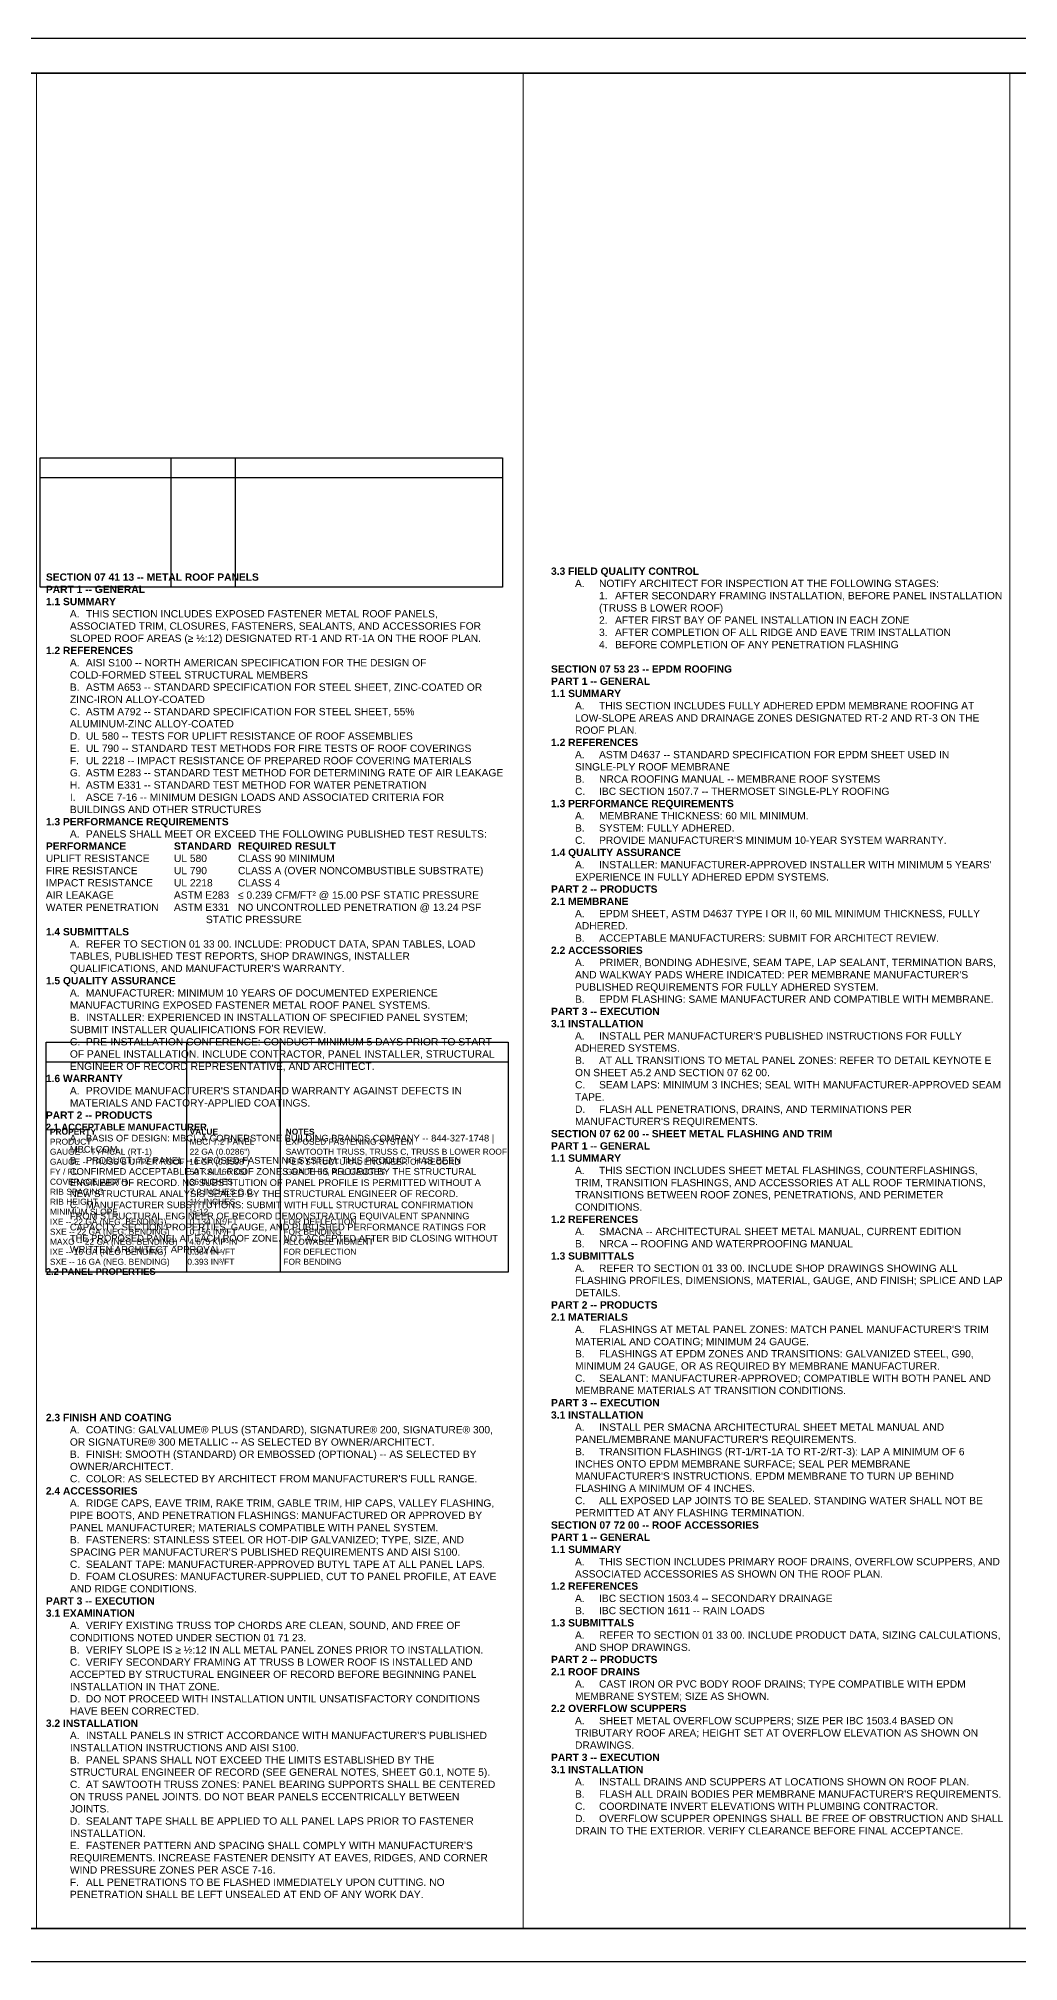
# Paper-space layout 'G0.2' of a CAD drawing. Header units: inches. Extents: x -16 to 112, y -9 to 24.
# Drawn here: x 9.42 to 24.7, y -6.31 to 23.69 of the extents above; entities that cross this region are included whole.
import ezdxf

# ---------------------------------------------------------------- set-up
doc = ezdxf.new("R2010")
doc.units = ezdxf.units.IN
doc.layers.get('Defpoints').update_dxf_attribs({"color": 254})
doc.layers.add('A-ANNO-NOTE-08', color=12, linetype='Continuous', lineweight=9)
doc.layers.add('G-ANNO-TTLB', color=8, linetype='Continuous', lineweight=25)
doc.layers.add('TITLE-ANNO-16', color=7, linetype='Continuous')
doc.styles.add('PDF Calibri', font='calibri.ttf')

# ---------------------------------------------------------------- blocks, each defined once
blk = doc.blocks.new('TITLE SHEET A00')
at = {"layer": 'Defpoints'}
for points in [[(-42, 0), (0, 0), (0, 30), (-42, 30)], [(-40.962, 0.516), (-2.948, 0.516), (-2.948, 29.46), (-40.962, 29.46)]]:
    blk.add_lwpolyline(points, close=True, dxfattribs=at)

psp = doc.layouts.new('G0.2')

# ---------------------------------------------------------------- linework, layer by layer
at = {"layer": 'A-ANNO-NOTE-08'}
for points in [[(9.388, 23.147), (16.979, 23.147), (16.979, -5.797), (9.388, -5.797)], [(16.979, 23.147), (24.57, 23.147), (24.57, -5.797), (16.979, -5.797)]]:
    psp.add_lwpolyline(points, close=True, dxfattribs=at)
at = {"layer": 'G-ANNO-TTLB', "const_width": 0.0268}
psp.add_lwpolyline([(32.22, -5.797), (-5.795, -5.797), (-5.795, 23.147), (32.22, 23.147)], close=True, dxfattribs=at)
at = {"layer": 'TITLE-ANNO-16'}
for points in [[(9.445, 17.143), (16.653, 17.143), (16.653, 15.128), (9.445, 15.128)], [(9.537, 8.031), (16.745, 8.031), (16.745, 4.443), (9.537, 4.443)]]:
    psp.add_lwpolyline(points, close=True, dxfattribs=at)
for points in [[(11.479, 17.143), (11.479, 15.128)], [(12.486, 17.143), (12.486, 15.128)], [(9.445, 16.836), (16.653, 16.836)], [(11.726, 8.031), (11.726, 4.443)], [(13.186, 8.031), (13.186, 4.443)], [(9.537, 7.724), (16.745, 7.724)]]:
    psp.add_lwpolyline(points, dxfattribs=at)

# ---------------------------------------------------------------- block references
psp.add_blockref('TITLE SHEET A00', (35.168, -6.313), dxfattribs=at)

# ---------------------------------------------------------------- texts
at = {"layer": 'TITLE-ANNO-16', "attachment_point": 7, "style": 'PDF Calibri'}
for s, insert, char_height, width in [("\\pxb0.25,a0.25;{\\fArial|b1|i0|c0|p34;\\H0.91667x;\\C159;\\c4667950;SECTION 07 41 13 -- METAL ROOF PANELS\\fCalibri|b0|i0|c0|p34;\\C256;\\P\\pb1,a0.41667;\\fArial|b1|i0|c0|p34;\\C159;\\c4667950;PART 1 -- GENERAL\\fCalibri|b0|i0|c0|p34;\\C256;\\P\\pb0.66667,a0.25;\\fArial|b1|i0|c0|p34;1.1 SUMMARY\\fCalibri|b0|i0|c0|p34;\\P\\pl3,b0.25,t5;\\fArial|b0|i0|c0|p34;A.^ITHIS SECTION INCLUDES EXPOSED FASTENER METAL ROOF PANELS, ASSOCIATED TRIM, CLOSURES, FASTENERS, SEALANTS, AND ACCESSORIES FOR SLOPED ROOF AREAS (≥ ½:12) DESIGNATED RT-1 AND RT-1A ON THE ROOF PLAN.\\P\\pl0,b0.66667,tz;\\fArial|b1|i0|c0|p34;1.2 REFERENCES\\fCalibri|b0|i0|c0|p34;\\P\\pl3,b0.25,t5;\\fArial|b0|i0|c0|p34;A.^IAISI S100 -- NORTH AMERICAN SPECIFICATION FOR THE DESIGN OF COLD-FORMED STEEL STRUCTURAL MEMBERS\\PB.^IASTM A653 -- STANDARD SPECIFICATION FOR STEEL SHEET, ZINC-COATED OR ZINC-IRON ALLOY-COATED\\PC.^IASTM A792 -- STANDARD SPECIFICATION FOR STEEL SHEET, 55% ALUMINUM-ZINC ALLOY-COATED\\PD.^IUL 580 -- TESTS FOR UPLIFT RESISTANCE OF ROOF ASSEMBLIES\\PE.^IUL 790 -- STANDARD TEST METHODS FOR FIRE TESTS OF ROOF COVERINGS\\PF.^IUL 2218 -- IMPACT RESISTANCE OF PREPARED ROOF COVERING MATERIALS\\PG.^IASTM E283 -- STANDARD TEST METHOD FOR DETERMINING RATE OF AIR LEAKAGE\\PH.^IASTM E331 -- STANDARD TEST METHOD FOR WATER PENETRATION\\PI.^IASCE 7-16 -- MINIMUM DESIGN LOADS AND ASSOCIATED CRITERIA FOR BUILDINGS AND OTHER STRUCTURES\\P\\pl0,b0.66667,tz;\\fArial|b1|i0|c0|p34;1.3 PERFORMANCE REQUIREMENTS\\fCalibri|b0|i0|c0|p34;\\P\\pl3,b0.25,t5;\\fArial|b0|i0|c0|p34;A.^IPANELS SHALL MEET OR EXCEED THE FOLLOWING PUBLISHED TEST RESULTS:\\P\\pl0,b0.66667,tz;\\fArial|b1|i0|c0|p34;PERFORMANCE ^I^ISTANDARD^IREQUIRED RESULT\\P\\fArial|b0|i0|c0|p34;UPLIFT RESISTANCE^IUL 580^ICLASS 90 MINIMUM\\PFIRE RESISTANCE^I^IUL 790^ICLASS A (OVER NONCOMBUSTIBLE SUBSTRATE)\\PIMPACT RESISTANCE^IUL 2218^ICLASS 4\\PAIR LEAKAGE^I^IASTM E283^I≤ 0.239 CFM/FT² @ 15.00 PSF STATIC PRESSURE\\PWATER PENETRATION^IASTM E331^INO UNCONTROLLED PENETRATION @ 13.24 PSF ^I^I^I^I^I^I^ISTATIC PRESSURE\\P\\fArial|b1|i0|c0|p34;1.4 SUBMITTALS\\fCalibri|b0|i0|c0|p34;\\P\\pl3,b0.25,t5;\\fArial|b0|i0|c0|p34;A.^IREFER TO SECTION 01 33 00. INCLUDE: PRODUCT DATA, SPAN TABLES, LOAD TABLES, PUBLISHED TEST REPORTS, SHOP DRAWINGS, INSTALLER QUALIFICATIONS, AND MANUFACTURER'S WARRANTY.\\P\\pl0,b0.66667,tz;\\fArial|b1|i0|c0|p34;1.5 QUALITY ASSURANCE\\fCalibri|b0|i0|c0|p34;\\P\\pl3,b0.25,t5;\\fArial|b0|i0|c0|p34;A.^IMANUFACTURER: MINIMUM 10 YEARS OF DOCUMENTED EXPERIENCE MANUFACTURING EXPOSED FASTENER METAL ROOF PANEL SYSTEMS.\\PB.^IINSTALLER: EXPERIENCED IN INSTALLATION OF SPECIFIED PANEL SYSTEM; SUBMIT INSTALLER QUALIFICATIONS FOR REVIEW.\\PC.^IPRE-INSTALLATION CONFERENCE: CONDUCT MINIMUM 5 DAYS PRIOR TO START OF PANEL INSTALLATION. INCLUDE CONTRACTOR, PANEL INSTALLER, STRUCTURAL ENGINEER OF RECORD REPRESENTATIVE, AND ARCHITECT.\\P\\pl0,b0.66667,tz;\\fArial|b1|i0|c0|p34;1.6 WARRANTY\\fCalibri|b0|i0|c0|p34;\\P\\pl3,b0.25,t5;\\fArial|b0|i0|c0|p34;A.^IPROVIDE MANUFACTURER'S STANDARD WARRANTY AGAINST DEFECTS IN MATERIALS AND FACTORY-APPLIED COATINGS.\\P\\pl0,b1,a0.41667,tz;\\fArial|b1|i0|c0|p34;\\C159;\\c4667950;PART 2 -- PRODUCTS\\fCalibri|b0|i0|c0|p34;\\H0.90909x;\\C256;\\P\\pb0.66667,a0.25;\\fArial|b1|i0|c0|p34;2.1 ACCEPTABLE MANUFACTURER\\fCalibri|b0|i0|c0|p34;\\P\\pl3,b0.25,t5;\\fArial|b0|i0|c0|p34;A.^IBASIS OF DESIGN: MBCI, A CORNERSTONE BUILDING BRANDS COMPANY -- 844-327-1748 | MBCI.COM\\PB.^IPRODUCT: 7.2 PANEL -- EXPOSED FASTENING SYSTEM. THIS PRODUCT HAS BEEN CONFIRMED ACCEPTABLE AT ALL ROOF ZONES ON THIS PROJECT BY THE STRUCTURAL ENGINEER OF RECORD. NO SUBSTITUTION OF PANEL PROFILE IS PERMITTED WITHOUT A NEW STRUCTURAL ANALYSIS SEALED BY THE STRUCTURAL ENGINEER OF RECORD.\\PC.^IMANUFACTURER SUBSTITUTIONS: SUBMIT WITH FULL STRUCTURAL CONFIRMATION FROM STRUCTURAL ENGINEER OF RECORD DEMONSTRATING EQUIVALENT SPANNING CAPACITY, SECTION PROPERTIES, GAUGE, AND PUBLISHED PERFORMANCE RATINGS FOR THE PROPOSED PANEL AT EACH ROOF ZONE. NOT ACCEPTED AFTER BID CLOSING WITHOUT WRITTEN ARCHITECT APPROVAL.\\P\\pl0,tz;\\P\\pb0.66667;\\fArial|b1|i0|c0|p34;\\H0.99999x;2.2 PANEL PROPERTIES\\fArial|b0|i0|c0|p34;\\H1.10001x;\\P\\pb1,a0.41667;\\fArial|b1|i0|c0|p34;\\C159;\\c4667950;\\P\\P\\P\\P\\P\\P\\P\\P\\pb0.25,a0.25;\\P\\pb1,a0.41667;\\P\\C256;\\P\\pb0.66667,a0.25;2.3 FINISH AND COATING\\fCalibri|b0|i0|c0|p34;\\P\\pl3,b0.25,t5;\\fArial|b0|i0|c0|p34;A.^ICOATING: GALVALUME® PLUS (STANDARD), SIGNATURE® 200, SIGNATURE® 300, OR SIGNATURE® 300 METALLIC -- AS SELECTED BY OWNER/ARCHITECT.\\PB.^IFINISH: SMOOTH (STANDARD) OR EMBOSSED (OPTIONAL) -- AS SELECTED BY OWNER/ARCHITECT.\\PC.^ICOLOR: AS SELECTED BY ARCHITECT FROM MANUFACTURER'S FULL RANGE.\\P\\pl0,b0.66667,tz;\\fArial|b1|i0|c0|p34;2.4 ACCESSORIES\\fCalibri|b0|i0|c0|p34;\\P\\pl3,b0.25,t5;\\fArial|b0|i0|c0|p34;A.^IRIDGE CAPS, EAVE TRIM, RAKE TRIM, GABLE TRIM, HIP CAPS, VALLEY FLASHING, PIPE BOOTS, AND PENETRATION FLASHINGS: MANUFACTURED OR APPROVED BY PANEL MANUFACTURER; MATERIALS COMPATIBLE WITH PANEL SYSTEM.\\PB.^IFASTENERS: STAINLESS STEEL OR HOT-DIP GALVANIZED; TYPE, SIZE, AND SPACING PER MANUFACTURER'S PUBLISHED REQUIREMENTS AND AISI S100.\\PC.^ISEALANT TAPE: MANUFACTURER-APPROVED BUTYL TAPE AT ALL PANEL LAPS.\\PD.^IFOAM CLOSURES: MANUFACTURER-SUPPLIED, CUT TO PANEL PROFILE, AT EAVE AND RIDGE CONDITIONS.\\P\\pl0,b1,a0.41667,tz;\\fArial|b1|i0|c0|p34;\\C159;\\c4667950;PART 3 -- EXECUTION\\fCalibri|b0|i0|c0|p34;\\C256;\\P\\pb0.66667,a0.25;\\fArial|b1|i0|c0|p34;3.1 EXAMINATION\\fCalibri|b0|i0|c0|p34;\\P\\pl3,b0.25,t5;\\fArial|b0|i0|c0|p34;A.^IVERIFY EXISTING TRUSS TOP CHORDS ARE CLEAN, SOUND, AND FREE OF CONDITIONS NOTED UNDER SECTION 01 71 23.\\PB.^IVERIFY SLOPE IS ≥ ½:12 IN ALL METAL PANEL ZONES PRIOR TO INSTALLATION.\\PC.^IVERIFY SECONDARY FRAMING AT TRUSS B LOWER ROOF IS INSTALLED AND ACCEPTED BY STRUCTURAL ENGINEER OF RECORD BEFORE BEGINNING PANEL INSTALLATION IN THAT ZONE.\\PD.^IDO NOT PROCEED WITH INSTALLATION UNTIL UNSATISFACTORY CONDITIONS HAVE BEEN CORRECTED.\\P\\pl0,b0.66667,tz;\\fArial|b1|i0|c0|p34;3.2 INSTALLATION\\fCalibri|b0|i0|c0|p34;\\P\\pl3,b0.25,t5;\\fArial|b0|i0|c0|p34;A.^IINSTALL PANELS IN STRICT ACCORDANCE WITH MANUFACTURER'S PUBLISHED INSTALLATION INSTRUCTIONS AND AISI S100.\\PB.^IPANEL SPANS SHALL NOT EXCEED THE LIMITS ESTABLISHED BY THE STRUCTURAL ENGINEER OF RECORD (SEE GENERAL NOTES, SHEET G0.1, NOTE 5).\\PC.^IAT SAWTOOTH TRUSS ZONES: PANEL BEARING SUPPORTS SHALL BE CENTERED ON TRUSS PANEL JOINTS. DO NOT BEAR PANELS ECCENTRICALLY BETWEEN JOINTS.\\PD.^ISEALANT TAPE SHALL BE APPLIED TO ALL PANEL LAPS PRIOR TO FASTENER INSTALLATION.\\PE.^IFASTENER PATTERN AND SPACING SHALL COMPLY WITH MANUFACTURER'S REQUIREMENTS. INCREASE FASTENER DENSITY AT EAVES, RIDGES, AND CORNER WIND PRESSURE ZONES PER ASCE 7-16.\\PF.^IALL PENETRATIONS TO BE FLASHED IMMEDIATELY UPON CUTTING. NO PENETRATION SHALL BE LEFT UNSEALED AT END OF ANY WORK DAY.}", (9.532, -5.325), 0.124837, 7.05026), ("\\pxb1.33333,a0.5;{\\fArial|b1|i0|c0|p34;\\H0.91667x;\\C159;\\c4667950;\\P\\pb0.66667,a0.25;\\C256;3.3 FIELD QUALITY CONTROL\\fCalibri|b0|i0|c0|p34;\\P\\pl3,b0.25,t6,7;\\fArial|b0|i0|c0|p34;A.^INOTIFY ARCHITECT FOR INSPECTION AT THE FOLLOWING STAGES:\\P\\pl6,tz;1.^IAFTER SECONDARY FRAMING INSTALLATION, BEFORE PANEL INSTALLATION (TRUSS B LOWER ROOF)\\P2.^IAFTER FIRST BAY OF PANEL INSTALLATION IN EACH ZONE\\P3.^IAFTER COMPLETION OF ALL RIDGE AND EAVE TRIM INSTALLATION\\P4.^IBEFORE COMPLETION OF ANY PENETRATION FLASHING\\P\\pl0,b0,a0;\\fArial|b1|i0|c0|p34;\\C159;\\c4667950;\\P\\pb1.33333,a0.5;SECTION 07 53 23 -- EPDM ROOFING\\fCalibri|b0|i0|c0|p34;\\C256;\\P\\pb1,a0.41667;\\fArial|b1|i0|c0|p34;\\C159;\\c4667950;PART 1 -- GENERAL\\fCalibri|b0|i0|c0|p34;\\C256;\\P\\pb0.66667,a0.25;\\fArial|b1|i0|c0|p34;1.1 SUMMARY\\fCalibri|b0|i0|c0|p34;\\P\\pl3,b0.25,t6,7;\\fArial|b0|i0|c0|p34;A.^ITHIS SECTION INCLUDES FULLY ADHERED EPDM MEMBRANE ROOFING AT LOW-SLOPE AREAS AND DRAINAGE ZONES DESIGNATED RT-2 AND RT-3 ON THE ROOF PLAN.\\P\\pl0,b0.66667,tz;\\fArial|b1|i0|c0|p34;1.2 REFERENCES\\fCalibri|b0|i0|c0|p34;\\P\\pl3,b0.25,t6,7;\\fArial|b0|i0|c0|p34;A.^IASTM D4637 -- STANDARD SPECIFICATION FOR EPDM SHEET USED IN SINGLE-PLY ROOF MEMBRANE\\PB.^INRCA ROOFING MANUAL -- MEMBRANE ROOF SYSTEMS\\PC.^IIBC SECTION 1507.7 -- THERMOSET SINGLE-PLY ROOFING\\P\\pl0,b0.66667,tz;\\fArial|b1|i0|c0|p34;1.3 PERFORMANCE REQUIREMENTS\\fCalibri|b0|i0|c0|p34;\\P\\pl3,b0.25,t6,7;\\fArial|b0|i0|c0|p34;A.^IMEMBRANE THICKNESS: 60 MIL MINIMUM.\\PB.^ISYSTEM: FULLY ADHERED.\\PC.^IPROVIDE MANUFACTURER'S MINIMUM 10-YEAR SYSTEM WARRANTY.\\P\\pl0,b0.66667,tz;\\fArial|b1|i0|c0|p34;1.4 QUALITY ASSURANCE\\fCalibri|b0|i0|c0|p34;\\P\\pl3,b0.25,t6,7;\\fArial|b0|i0|c0|p34;A.^IINSTALLER: MANUFACTURER-APPROVED INSTALLER WITH MINIMUM 5 YEARS' EXPERIENCE IN FULLY ADHERED EPDM SYSTEMS.\\P\\pl0,b1,a0.41667,tz;\\fArial|b1|i0|c0|p34;\\C159;\\c4667950;PART 2 -- PRODUCTS\\fCalibri|b0|i0|c0|p34;\\C256;\\P\\pb0.66667,a0.25;\\fArial|b1|i0|c0|p34;2.1 MEMBRANE\\fCalibri|b0|i0|c0|p34;\\P\\pl3,b0.25,t6,7;\\fArial|b0|i0|c0|p34;A.^IEPDM SHEET, ASTM D4637 TYPE I OR II, 60 MIL MINIMUM THICKNESS, FULLY ADHERED.\\PB.^IACCEPTABLE MANUFACTURERS: SUBMIT FOR ARCHITECT REVIEW.\\P\\pl0,b0.66667,tz;\\fArial|b1|i0|c0|p34;2.2 ACCESSORIES\\fCalibri|b0|i0|c0|p34;\\P\\pl3,b0.25,t6,7;\\fArial|b0|i0|c0|p34;A.^IPRIMER, BONDING ADHESIVE, SEAM TAPE, LAP SEALANT, TERMINATION BARS, AND WALKWAY PADS WHERE INDICATED: PER MEMBRANE MANUFACTURER'S PUBLISHED REQUIREMENTS FOR FULLY ADHERED SYSTEM.\\PB.^IEPDM FLASHING: SAME MANUFACTURER AND COMPATIBLE WITH MEMBRANE.\\P\\pl0,b1,a0.41667,tz;\\fArial|b1|i0|c0|p34;\\C159;\\c4667950;PART 3 -- EXECUTION\\fCalibri|b0|i0|c0|p34;\\C256;\\P\\pb0.66667,a0.25;\\fArial|b1|i0|c0|p34;3.1 INSTALLATION\\fCalibri|b0|i0|c0|p34;\\P\\pl3,b0.25,t6,7;\\fArial|b0|i0|c0|p34;A.^IINSTALL PER MANUFACTURER'S PUBLISHED INSTRUCTIONS FOR FULLY ADHERED SYSTEMS.\\PB.^IAT ALL TRANSITIONS TO METAL PANEL ZONES: REFER TO DETAIL KEYNOTE E ON SHEET A5.2 AND SECTION 07 62 00.\\PC.^ISEAM LAPS: MINIMUM 3 INCHES; SEAL WITH MANUFACTURER-APPROVED SEAM TAPE.\\PD.^IFLASH ALL PENETRATIONS, DRAINS, AND TERMINATIONS PER MANUFACTURER'S REQUIREMENTS.\\fCalibri|b0|i0|c0|p34;\\P\\pl0,b1.33333,a0.5,tz;\\fArial|b1|i0|c0|p34;\\C159;\\c4667950;SECTION 07 62 00 -- SHEET METAL FLASHING AND TRIM\\fCalibri|b0|i0|c0|p34;\\C256;\\P\\pb1,a0.41667;\\fArial|b1|i0|c0|p34;\\C159;\\c4667950;PART 1 -- GENERAL\\fCalibri|b0|i0|c0|p34;\\C256;\\P\\pb0.66667,a0.25;\\fArial|b1|i0|c0|p34;1.1 SUMMARY\\fCalibri|b0|i0|c0|p34;\\P\\pl3,b0.25,t6,7;\\fArial|b0|i0|c0|p34;A.^ITHIS SECTION INCLUDES SHEET METAL FLASHINGS, COUNTERFLASHINGS, TRIM, TRANSITION FLASHINGS, AND ACCESSORIES AT ALL ROOF TERMINATIONS, TRANSITIONS BETWEEN ROOF ZONES, PENETRATIONS, AND PERIMETER CONDITIONS.\\P\\pl0,b0.66667,tz;\\fArial|b1|i0|c0|p34;1.2 REFERENCES\\fCalibri|b0|i0|c0|p34;\\P\\pl3,b0.25,t6,7;\\fArial|b0|i0|c0|p34;A.^ISMACNA -- ARCHITECTURAL SHEET METAL MANUAL, CURRENT EDITION\\PB.^INRCA -- ROOFING AND WATERPROOFING MANUAL\\P\\pl0,b0.66667,tz;\\fArial|b1|i0|c0|p34;1.3 SUBMITTALS\\fCalibri|b0|i0|c0|p34;\\P\\pl3,b0.25,t6,7;\\fArial|b0|i0|c0|p34;A.^IREFER TO SECTION 01 33 00. INCLUDE SHOP DRAWINGS SHOWING ALL FLASHING PROFILES, DIMENSIONS, MATERIAL, GAUGE, AND FINISH; SPLICE AND LAP DETAILS.\\P\\pl0,b1,a0.41667,tz;\\fArial|b1|i0|c0|p34;\\C159;\\c4667950;PART 2 -- PRODUCTS\\fCalibri|b0|i0|c0|p34;\\C256;\\P\\pb0.66667,a0.25;\\fArial|b1|i0|c0|p34;2.1 MATERIALS\\fCalibri|b0|i0|c0|p34;\\P\\pl3,b0.25,t6,7;\\fArial|b0|i0|c0|p34;A.^IFLASHINGS AT METAL PANEL ZONES: MATCH PANEL MANUFACTURER'S TRIM MATERIAL AND COATING; MINIMUM 24 GAUGE.\\PB.^IFLASHINGS AT EPDM ZONES AND TRANSITIONS: GALVANIZED STEEL, G90, MINIMUM 24 GAUGE, OR AS REQUIRED BY MEMBRANE MANUFACTURER.\\PC.^ISEALANT: MANUFACTURER-APPROVED; COMPATIBLE WITH BOTH PANEL AND MEMBRANE MATERIALS AT TRANSITION CONDITIONS.\\P\\pl0,b1,a0.41667,tz;\\fArial|b1|i0|c0|p34;\\C159;\\c4667950;PART 3 -- EXECUTION\\fCalibri|b0|i0|c0|p34;\\C256;\\P\\pb0.66667,a0.25;\\fArial|b1|i0|c0|p34;3.1 INSTALLATION\\fCalibri|b0|i0|c0|p34;\\P\\pl3,b0.25,t6,7;\\fArial|b0|i0|c0|p34;A.^IINSTALL PER SMACNA ARCHITECTURAL SHEET METAL MANUAL AND PANEL/MEMBRANE MANUFACTURER'S REQUIREMENTS.\\PB.^ITRANSITION FLASHINGS (RT-1/RT-1A TO RT-2/RT-3): LAP A MINIMUM OF 6 INCHES ONTO EPDM MEMBRANE SURFACE; SEAL PER MEMBRANE MANUFACTURER'S INSTRUCTIONS. EPDM MEMBRANE TO TURN UP BEHIND FLASHING A MINIMUM OF 4 INCHES.\\PC.^IALL EXPOSED LAP JOINTS TO BE SEALED. STANDING WATER SHALL NOT BE PERMITTED AT ANY FLASHING TERMINATION.\\fCalibri|b0|i0|c0|p34;\\P\\pl0,b1.33333,a0.5,tz;\\fArial|b1|i0|c0|p34;\\C159;\\c4667950;SECTION 07 72 00 -- ROOF ACCESSORIES\\fCalibri|b0|i0|c0|p34;\\C256;\\P\\pb1,a0.41667;\\fArial|b1|i0|c0|p34;\\C159;\\c4667950;PART 1 -- GENERAL\\fCalibri|b0|i0|c0|p34;\\C256;\\P\\pb0.66667,a0.25;\\fArial|b1|i0|c0|p34;1.1 SUMMARY\\fCalibri|b0|i0|c0|p34;\\P\\pl3,b0.25,t6,7;\\fArial|b0|i0|c0|p34;A.^ITHIS SECTION INCLUDES PRIMARY ROOF DRAINS, OVERFLOW SCUPPERS, AND ASSOCIATED ACCESSORIES AS SHOWN ON THE ROOF PLAN.\\P\\pl0,b0.66667,tz;\\fArial|b1|i0|c0|p34;1.2 REFERENCES\\fCalibri|b0|i0|c0|p34;\\P\\pl3,b0.25,t6,7;\\fArial|b0|i0|c0|p34;A.^IIBC SECTION 1503.4 -- SECONDARY DRAINAGE\\PB.^IIBC SECTION 1611 -- RAIN LOADS\\P\\pl0,b0.66667,tz;\\fArial|b1|i0|c0|p34;1.3 SUBMITTALS\\fCalibri|b0|i0|c0|p34;\\P\\pl3,b0.25,t6,7;\\fArial|b0|i0|c0|p34;A.^IREFER TO SECTION 01 33 00. INCLUDE PRODUCT DATA, SIZING CALCULATIONS, AND SHOP DRAWINGS.\\P\\pl0,b1,a0.41667,tz;\\fArial|b1|i0|c0|p34;\\C159;\\c4667950;PART 2 -- PRODUCTS\\fCalibri|b0|i0|c0|p34;\\C256;\\P\\pb0.66667,a0.25;\\fArial|b1|i0|c0|p34;2.1 ROOF DRAINS\\fCalibri|b0|i0|c0|p34;\\P\\pl3,b0.25,t6,7;\\fArial|b0|i0|c0|p34;A.^ICAST IRON OR PVC BODY ROOF DRAINS; TYPE COMPATIBLE WITH EPDM MEMBRANE SYSTEM; SIZE AS SHOWN.\\P\\pl0,b0.66667,tz;\\fArial|b1|i0|c0|p34;2.2 OVERFLOW SCUPPERS\\fCalibri|b0|i0|c0|p34;\\P\\pl3,b0.25,t6,7;\\fArial|b0|i0|c0|p34;A.^ISHEET METAL OVERFLOW SCUPPERS; SIZE PER IBC 1503.4 BASED ON TRIBUTARY ROOF AREA; HEIGHT SET AT OVERFLOW ELEVATION AS SHOWN ON DRAWINGS.\\P\\pl0,b1,a0.41667,tz;\\fArial|b1|i0|c0|p34;\\C159;\\c4667950;PART 3 -- EXECUTION\\fCalibri|b0|i0|c0|p34;\\C256;\\P\\pb0.66667,a0.25;\\fArial|b1|i0|c0|p34;3.1 INSTALLATION\\fCalibri|b0|i0|c0|p34;\\P\\pl3,b0.25,t6,7;\\fArial|b0|i0|c0|p34;A.^IINSTALL DRAINS AND SCUPPERS AT LOCATIONS SHOWN ON ROOF PLAN.\\PB.^IFLASH ALL DRAIN BODIES PER MEMBRANE MANUFACTURER'S REQUIREMENTS.\\PC.^ICOORDINATE INVERT ELEVATIONS WITH PLUMBING CONTRACTOR.\\PD.^IOVERFLOW SCUPPER OPENINGS SHALL BE FREE OF OBSTRUCTION AND SHALL DRAIN TO THE EXTERIOR. VERIFY CLEARANCE BEFORE FINAL ACCEPTANCE.}", (17.411, -4.331), 0.124837, 7.05026), ('\\pxb0.33333,a0.33333;{\\fArial|b1|i0|c0|p34;\\H0.75x;PROPERTY^I^I^I     VALUE^I^I     NOTES\\P\\fArial|b0|i0|c0|p34;PRODUCT^I^I^I     MBCI 7.2 PANEL^I     EXPOSED FASTENING SYSTEM\\PGAUGE -- TYPICAL (RT-1)^I     22 GA (0.0286")^I     SAWTOOTH TRUSS, TRUSS C, TRUSS B LOWER ROOF\\PGAUGE -- TRUSS B UPPER ROOF  16 GA (0.0598")^I     PER STRUCTURAL ENGINEER OF RECORD\\PFY / FU^I^I^I^I     50 KSI / 60 KSI^I     GRADE 50, ALL GAUGES\\PCOVERAGE WIDTH^I^I     36 INCHES\\PRIB SPACING^I^I^I     7.2 INCHES O.C.\\PRIB HEIGHT^I^I^I     1½ INCHES\\PMINIMUM SLOPE^I^I     ½:12\\PIXE -- 22 GA (NEG. BENDING)^I     0.134 IN⁴/FT^I^I    FOR DEFLECTION\\PSXE -- 22 GA (NEG. BENDING)^I     0.156 IN³/FT^I^I    FOR BENDING\\PMAXO -- 22 GA (NEG. BENDING)     4.675 KIP-IN^I^I    ALLOWABLE MOMENT\\PIXE -- 16 GA (NEG. BENDING)^I    0.364 IN⁴/FT^I^I    FOR DEFLECTION\\PSXE -- 16 GA (NEG. BENDING)^I    0.393 IN³/FT^I^I    FOR BENDING}', (9.595, 4.528), 0.12484, 7.34386)]:
    psp.add_mtext(s, dxfattribs=dict(at, insert=insert, char_height=char_height, width=width))

doc.saveas('drawing.dxf')
